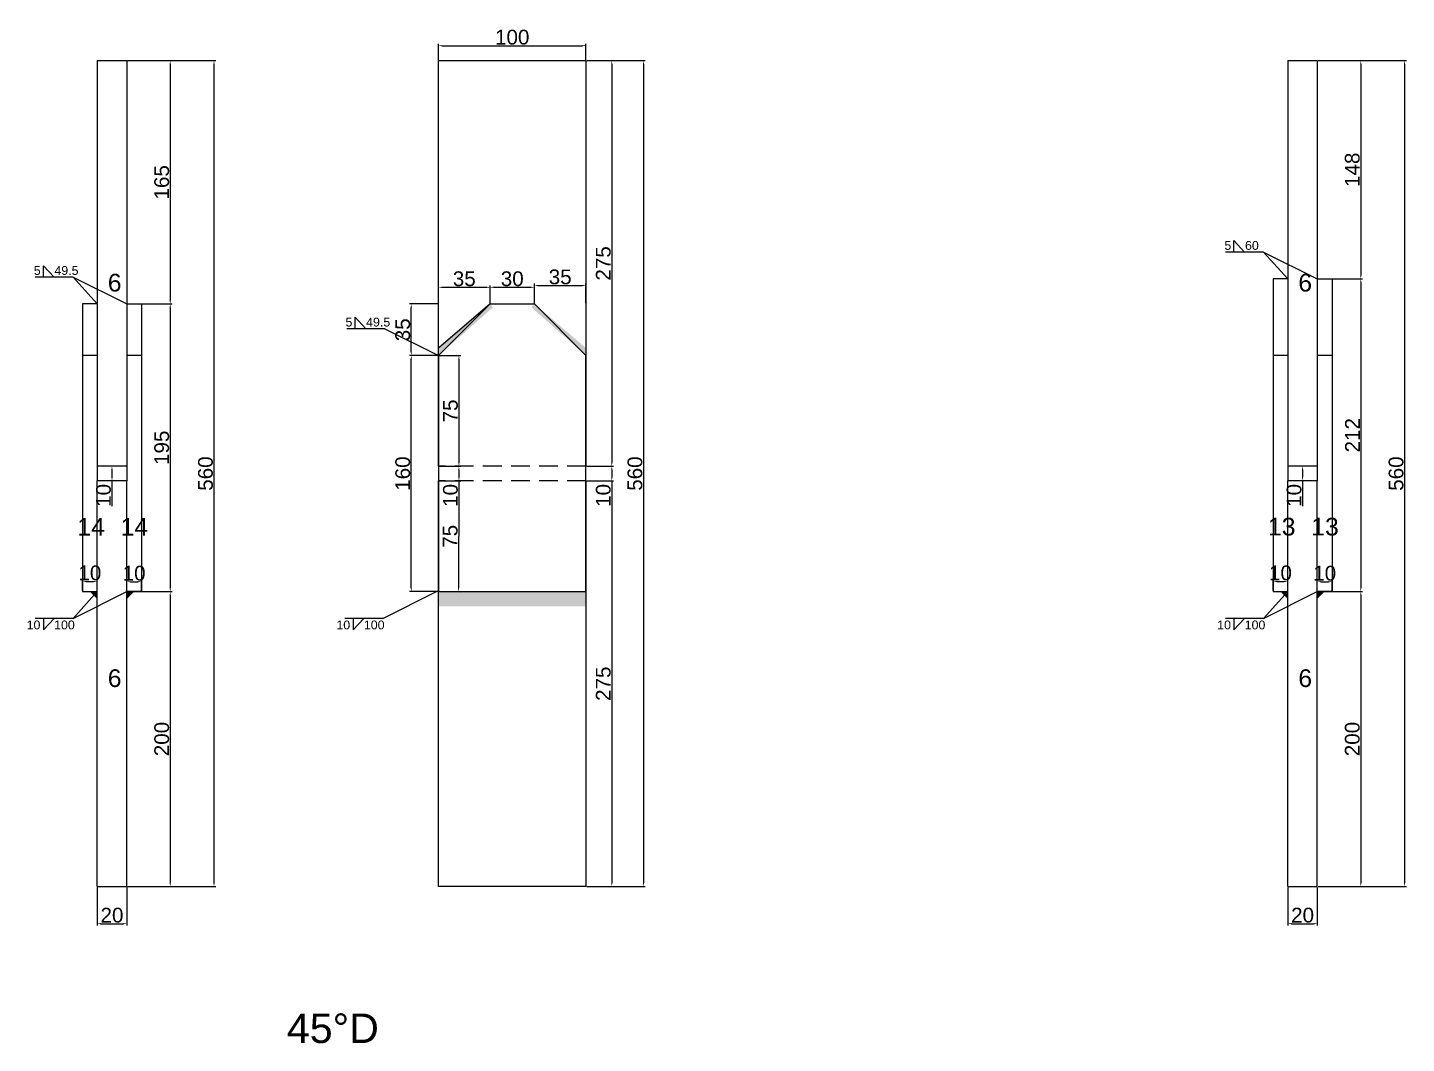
# Model space of a CAD drawing. Header units: millimetres. Extents: x 1455 to 24185, y -7041 to 4772.
# Drawn here: x 5250 to 6184, y 1265 to 1954 of the extents above; entities that cross this region are included whole.
import ezdxf

# ---------------------------------------------------------------- set-up
doc = ezdxf.new("R2010")
doc.units = ezdxf.units.MM
doc.linetypes.add('DASHED', pattern=[19.05, 12.7, -6.35])
for name, color, linetype in [('尺寸标注', 6, 'Continuous'), ('标号', 4, 'Continuous'), ('焊缝', 250, 'Continuous')]:
    doc.layers.add(name, color=color, linetype=linetype)
doc.styles.get("Standard").update_dxf_attribs({"font": 'arial.ttf'})
doc.dimstyles.new('ISO-25-JHF', dxfattribs={"dimtxt": 10, "dimasz": 2.5, "dimexe": 1.25, "dimexo": 0.625, "dimtad": 1, "dimtxsty": 'Standard', "dimcen": 2.5, "dimadec": 0, "dimazin": 0, "dimtfac": 1, "dimtmove": 0, "dimatfit": 3, "dimfxl": 1, "dimarcsym": 0})

# ---------------------------------------------------------------- blocks, each defined once
blk = doc.blocks.new('*D111')
at = {"layer": 'Defpoints', "color": 0, "transparency": 16777216}
for p in [(5628.32, 1941.79), (5528.32, 1931.65), (5628.32, 1931.65)]:
    blk.add_point(p, dxfattribs=at)
at = {"layer": '尺寸标注', "color": 0, "lineweight": -2, "transparency": 16777216}
for p, q in [((5528.32, 1932.27), (5528.32, 1943.04)), ((5530.82, 1941.79), (5625.82, 1941.79)), ((5628.32, 1932.27), (5628.32, 1943.04))]:
    blk.add_line(p, q, dxfattribs=at)
at = {"layer": '尺寸标注', "color": 0, "transparency": 16777216}
for points in [[(5530.82, 1942.2), (5530.82, 1941.37), (5528.32, 1941.79)], [(5625.82, 1942.2), (5625.82, 1941.37), (5628.32, 1941.79)]]:
    blk.add_solid(points, dxfattribs=at)
at = {"layer": '尺寸标注', "color": 0, "transparency": 16777216, "insert": (5578.32, 1947.52), "char_height": 10, "attachment_point": 5}
blk.add_mtext('100', dxfattribs=at)
blk = doc.blocks.new('*D112')
at = {"layer": 'Defpoints', "color": 0, "transparency": 16777216}
for p in [(5628.32, 1931.65), (5628.32, 1656.65), (5645.8, 1656.65)]:
    blk.add_point(p, dxfattribs=at)
at = {"layer": '尺寸标注', "color": 0, "lineweight": -2, "transparency": 16777216}
for p, q in [((5628.95, 1931.65), (5647.05, 1931.65)), ((5645.8, 1929.15), (5645.8, 1659.15)), ((5628.95, 1656.65), (5647.05, 1656.65))]:
    blk.add_line(p, q, dxfattribs=at)
at = {"layer": '尺寸标注', "color": 0, "transparency": 16777216}
for points in [[(5645.38, 1929.15), (5646.22, 1929.15), (5645.8, 1931.65)], [(5645.38, 1659.15), (5646.22, 1659.15), (5645.8, 1656.65)]]:
    blk.add_solid(points, dxfattribs=at)
at = {"layer": '尺寸标注', "color": 0, "transparency": 16777216, "insert": (5640.07, 1794.15), "char_height": 10, "attachment_point": 5, "rotation": 90}
blk.add_mtext('275', dxfattribs=at)
blk = doc.blocks.new('*D113')
at = {"layer": 'Defpoints', "color": 0, "transparency": 16777216}
for p in [(5509.88, 1731.65), (5528.32, 1731.65), (5528.32, 1571.65)]:
    blk.add_point(p, dxfattribs=at)
at = {"layer": '尺寸标注', "color": 0, "lineweight": -2, "transparency": 16777216}
for p, q in [((5527.7, 1731.65), (5508.63, 1731.65)), ((5509.88, 1574.15), (5509.88, 1729.15)), ((5527.7, 1571.65), (5508.63, 1571.65))]:
    blk.add_line(p, q, dxfattribs=at)
at = {"layer": '尺寸标注', "color": 0, "transparency": 16777216}
for points in [[(5509.46, 1729.15), (5510.3, 1729.15), (5509.88, 1731.65)], [(5509.46, 1574.15), (5510.3, 1574.15), (5509.88, 1571.65)]]:
    blk.add_solid(points, dxfattribs=at)
at = {"layer": '尺寸标注', "color": 0, "transparency": 16777216, "insert": (5504.15, 1651.65), "char_height": 10, "attachment_point": 5, "rotation": 90}
blk.add_mtext('160', dxfattribs=at)
blk = doc.blocks.new('*D31')
at = {"layer": 'Defpoints', "color": 0, "transparency": 16777216}
for p in [(5509.88, 1766.65), (5528.32, 1766.65), (5528.32, 1731.65)]:
    blk.add_point(p, dxfattribs=at)
at = {"layer": '尺寸标注', "color": 0, "lineweight": -2, "transparency": 16777216}
for p, q in [((5527.7, 1766.65), (5508.63, 1766.65)), ((5509.88, 1734.15), (5509.88, 1764.15)), ((5527.7, 1731.65), (5508.63, 1731.65))]:
    blk.add_line(p, q, dxfattribs=at)
at = {"layer": '尺寸标注', "color": 0, "transparency": 16777216}
for points in [[(5509.46, 1764.15), (5510.3, 1764.15), (5509.88, 1766.65)], [(5509.46, 1734.15), (5510.3, 1734.15), (5509.88, 1731.65)]]:
    blk.add_solid(points, dxfattribs=at)
at = {"layer": '尺寸标注', "color": 0, "transparency": 16777216, "insert": (5504.15, 1749.15), "char_height": 10, "attachment_point": 5, "rotation": 90}
blk.add_mtext('35', dxfattribs=at)
blk = doc.blocks.new('*D114')
at = {"layer": 'Defpoints', "color": 0, "transparency": 16777216}
for p in [(5563.32, 1777.97), (5528.32, 1766.65), (5563.32, 1766.65)]:
    blk.add_point(p, dxfattribs=at)
at = {"layer": '尺寸标注', "color": 0, "lineweight": -2, "transparency": 16777216}
for p, q in [((5528.32, 1767.27), (5528.32, 1779.22)), ((5530.82, 1777.97), (5560.82, 1777.97)), ((5563.32, 1767.27), (5563.32, 1779.22))]:
    blk.add_line(p, q, dxfattribs=at)
at = {"layer": '尺寸标注', "color": 0, "transparency": 16777216}
for points in [[(5530.82, 1778.39), (5530.82, 1777.55), (5528.32, 1777.97)], [(5560.82, 1778.39), (5560.82, 1777.55), (5563.32, 1777.97)]]:
    blk.add_solid(points, dxfattribs=at)
at = {"layer": '尺寸标注', "color": 0, "transparency": 16777216, "insert": (5545.82, 1783.7), "char_height": 10, "attachment_point": 5}
blk.add_mtext('35', dxfattribs=at)
blk = doc.blocks.new('*D115')
at = {"layer": 'Defpoints', "color": 0, "transparency": 16777216}
for p in [(5593.32, 1777.97), (5563.32, 1766.65), (5593.32, 1766.65)]:
    blk.add_point(p, dxfattribs=at)
at = {"layer": '尺寸标注', "color": 0, "lineweight": -2, "transparency": 16777216}
for p, q in [((5563.32, 1767.27), (5563.32, 1779.22)), ((5565.82, 1777.97), (5590.82, 1777.97)), ((5593.32, 1767.27), (5593.32, 1779.22))]:
    blk.add_line(p, q, dxfattribs=at)
at = {"layer": '尺寸标注', "color": 0, "transparency": 16777216}
for points in [[(5565.82, 1778.39), (5565.82, 1777.55), (5563.32, 1777.97)], [(5590.82, 1778.39), (5590.82, 1777.55), (5593.32, 1777.97)]]:
    blk.add_solid(points, dxfattribs=at)
at = {"layer": '尺寸标注', "color": 0, "transparency": 16777216, "insert": (5578.32, 1783.7), "char_height": 10, "attachment_point": 5}
blk.add_mtext('30', dxfattribs=at)
blk = doc.blocks.new('*D32')
at = {"layer": 'Defpoints', "color": 0, "transparency": 16777216}
for p in [(5628.32, 1779.22), (5593.32, 1766.65), (5628.32, 1766.65)]:
    blk.add_point(p, dxfattribs=at)
at = {"layer": '尺寸标注', "color": 0, "lineweight": -2, "transparency": 16777216}
for p, q in [((5593.32, 1767.27), (5593.32, 1780.47)), ((5595.82, 1779.22), (5625.82, 1779.22)), ((5628.32, 1767.27), (5628.32, 1780.47))]:
    blk.add_line(p, q, dxfattribs=at)
at = {"layer": '尺寸标注', "color": 0, "transparency": 16777216}
for points in [[(5595.82, 1779.64), (5595.82, 1778.8), (5593.32, 1779.22)], [(5625.82, 1779.64), (5625.82, 1778.8), (5628.32, 1779.22)]]:
    blk.add_solid(points, dxfattribs=at)
at = {"layer": '尺寸标注', "color": 0, "transparency": 16777216, "insert": (5610.82, 1784.95), "char_height": 10, "attachment_point": 5}
blk.add_mtext('35', dxfattribs=at)
blk = doc.blocks.new('*D116')
at = {"layer": 'Defpoints', "color": 0, "transparency": 16777216}
for p in [(5628.32, 1656.65), (5628.32, 1646.65), (5645.8, 1646.65)]:
    blk.add_point(p, dxfattribs=at)
at = {"layer": '尺寸标注', "color": 0, "lineweight": -2, "transparency": 16777216}
for p, q in [((5628.95, 1656.65), (5647.05, 1656.65)), ((5645.8, 1654.15), (5645.8, 1649.15)), ((5628.95, 1646.65), (5647.05, 1646.65)), ((5645.8, 1646.65), (5645.8, 1629.55))]:
    blk.add_line(p, q, dxfattribs=at)
at = {"layer": '尺寸标注', "color": 0, "transparency": 16777216}
for points in [[(5645.38, 1654.15), (5646.22, 1654.15), (5645.8, 1656.65)], [(5645.38, 1649.15), (5646.22, 1649.15), (5645.8, 1646.65)]]:
    blk.add_solid(points, dxfattribs=at)
at = {"layer": '尺寸标注', "color": 0, "transparency": 16777216, "insert": (5640.07, 1636.85), "char_height": 10, "attachment_point": 5, "rotation": 90}
blk.add_mtext('10', dxfattribs=at)
blk = doc.blocks.new('*D117')
at = {"layer": 'Defpoints', "color": 0, "transparency": 16777216}
for p in [(5628.32, 1646.65), (5628.32, 1371.65), (5645.8, 1371.65)]:
    blk.add_point(p, dxfattribs=at)
at = {"layer": '尺寸标注', "color": 0, "lineweight": -2, "transparency": 16777216}
for p, q in [((5628.95, 1646.65), (5647.05, 1646.65)), ((5645.8, 1644.15), (5645.8, 1374.15)), ((5628.95, 1371.65), (5647.05, 1371.65))]:
    blk.add_line(p, q, dxfattribs=at)
at = {"layer": '尺寸标注', "color": 0, "transparency": 16777216}
for points in [[(5645.38, 1644.15), (5646.22, 1644.15), (5645.8, 1646.65)], [(5645.38, 1374.15), (5646.22, 1374.15), (5645.8, 1371.65)]]:
    blk.add_solid(points, dxfattribs=at)
at = {"layer": '尺寸标注', "color": 0, "transparency": 16777216, "insert": (5640.07, 1509.15), "char_height": 10, "attachment_point": 5, "rotation": 90}
blk.add_mtext('275', dxfattribs=at)
blk = doc.blocks.new('*D33')
at = {"layer": 'Defpoints', "color": 0, "transparency": 16777216}
for p in [(5628.32, 1931.65), (5628.32, 1371.65), (5667.25, 1371.65)]:
    blk.add_point(p, dxfattribs=at)
at = {"layer": '尺寸标注', "color": 0, "lineweight": -2, "transparency": 16777216}
for p, q in [((5628.95, 1931.65), (5668.5, 1931.65)), ((5667.25, 1929.15), (5667.25, 1374.15)), ((5628.95, 1371.65), (5668.5, 1371.65))]:
    blk.add_line(p, q, dxfattribs=at)
at = {"layer": '尺寸标注', "color": 0, "transparency": 16777216}
for points in [[(5666.83, 1929.15), (5667.67, 1929.15), (5667.25, 1931.65)], [(5666.83, 1374.15), (5667.67, 1374.15), (5667.25, 1371.65)]]:
    blk.add_solid(points, dxfattribs=at)
at = {"layer": '尺寸标注', "color": 0, "transparency": 16777216, "insert": (5661.52, 1651.65), "char_height": 10, "attachment_point": 5, "rotation": 90}
blk.add_mtext('560', dxfattribs=at)
blk = doc.blocks.new('*D118')
at = {"layer": 'Defpoints', "color": 0, "transparency": 16777216}
for p in [(5297.05, 1371.65), (5317.05, 1371.65), (5317.05, 1346.45)]:
    blk.add_point(p, dxfattribs=at)
at = {"layer": '尺寸标注', "color": 0, "lineweight": -2, "transparency": 16777216}
for p, q in [((5297.05, 1371.02), (5297.05, 1345.2)), ((5317.05, 1371.02), (5317.05, 1345.2)), ((5299.55, 1346.45), (5314.55, 1346.45))]:
    blk.add_line(p, q, dxfattribs=at)
at = {"layer": '尺寸标注', "color": 0, "transparency": 16777216}
for points in [[(5299.55, 1346.87), (5299.55, 1346.03), (5297.05, 1346.45)], [(5314.55, 1346.87), (5314.55, 1346.03), (5317.05, 1346.45)]]:
    blk.add_solid(points, dxfattribs=at)
at = {"layer": '尺寸标注', "color": 0, "transparency": 16777216, "insert": (5307.05, 1352.18), "char_height": 10, "attachment_point": 5}
blk.add_mtext('20', dxfattribs=at)
blk = doc.blocks.new('*D119')
at = {"layer": 'Defpoints', "color": 0, "transparency": 16777216}
for p in [(5287.05, 1571.65), (5297.05, 1578.53), (5297.05, 1571.65)]:
    blk.add_point(p, dxfattribs=at)
at = {"layer": '尺寸标注', "color": 0, "lineweight": -2, "transparency": 16777216}
for p, q in [((5287.05, 1572.27), (5287.05, 1579.78)), ((5297.05, 1572.27), (5297.05, 1579.78)), ((5289.55, 1578.53), (5294.55, 1578.53))]:
    blk.add_line(p, q, dxfattribs=at)
at = {"layer": '尺寸标注', "color": 0, "transparency": 16777216}
for points in [[(5289.55, 1578.95), (5289.55, 1578.11), (5287.05, 1578.53)], [(5294.55, 1578.95), (5294.55, 1578.11), (5297.05, 1578.53)]]:
    blk.add_solid(points, dxfattribs=at)
at = {"layer": '尺寸标注', "color": 0, "transparency": 16777216, "insert": (5292.05, 1584.26), "char_height": 10, "attachment_point": 5}
blk.add_mtext('10', dxfattribs=at)
blk = doc.blocks.new('*D120')
at = {"layer": 'Defpoints', "color": 0, "transparency": 16777216}
for p in [(5317.05, 1571.65), (5327.05, 1578.32), (5327.05, 1571.65)]:
    blk.add_point(p, dxfattribs=at)
at = {"layer": '尺寸标注', "color": 0, "lineweight": -2, "transparency": 16777216}
for p, q in [((5317.05, 1572.27), (5317.05, 1579.57)), ((5327.05, 1572.27), (5327.05, 1579.57)), ((5319.55, 1578.32), (5324.55, 1578.32))]:
    blk.add_line(p, q, dxfattribs=at)
at = {"layer": '尺寸标注', "color": 0, "transparency": 16777216}
for points in [[(5319.55, 1578.73), (5319.55, 1577.9), (5317.05, 1578.32)], [(5324.55, 1578.73), (5324.55, 1577.9), (5327.05, 1578.32)]]:
    blk.add_solid(points, dxfattribs=at)
at = {"layer": '尺寸标注', "color": 0, "transparency": 16777216, "insert": (5322.05, 1584.05), "char_height": 10, "attachment_point": 5}
blk.add_mtext('10', dxfattribs=at)
blk = doc.blocks.new('*D87')
at = {"layer": 'Defpoints', "color": 0, "transparency": 16777216}
for p in [(5317.05, 1931.65), (5317.05, 1766.65), (5346.52, 1766.65)]:
    blk.add_point(p, dxfattribs=at)
at = {"layer": '尺寸标注', "color": 0, "lineweight": -2, "transparency": 16777216}
for p, q in [((5317.68, 1931.65), (5347.77, 1931.65)), ((5346.52, 1929.15), (5346.52, 1769.15)), ((5317.68, 1766.65), (5347.77, 1766.65))]:
    blk.add_line(p, q, dxfattribs=at)
at = {"layer": '尺寸标注', "color": 0, "transparency": 16777216}
for points in [[(5346.1, 1929.15), (5346.94, 1929.15), (5346.52, 1931.65)], [(5346.1, 1769.15), (5346.94, 1769.15), (5346.52, 1766.65)]]:
    blk.add_solid(points, dxfattribs=at)
at = {"layer": '尺寸标注', "color": 0, "transparency": 16777216, "insert": (5340.79, 1849.15), "char_height": 10, "attachment_point": 5, "rotation": 90}
blk.add_mtext('165', dxfattribs=at)
blk = doc.blocks.new('*D88')
at = {"layer": 'Defpoints', "color": 0, "transparency": 16777216}
for p in [(5327.05, 1766.65), (5327.05, 1571.65), (5346.52, 1571.65)]:
    blk.add_point(p, dxfattribs=at)
at = {"layer": '尺寸标注', "color": 0, "lineweight": -2, "transparency": 16777216}
for p, q in [((5327.68, 1766.65), (5347.77, 1766.65)), ((5346.52, 1764.15), (5346.52, 1574.15)), ((5327.68, 1571.65), (5347.77, 1571.65))]:
    blk.add_line(p, q, dxfattribs=at)
at = {"layer": '尺寸标注', "color": 0, "transparency": 16777216}
for points in [[(5346.1, 1764.15), (5346.94, 1764.15), (5346.52, 1766.65)], [(5346.1, 1574.15), (5346.94, 1574.15), (5346.52, 1571.65)]]:
    blk.add_solid(points, dxfattribs=at)
at = {"layer": '尺寸标注', "color": 0, "transparency": 16777216, "insert": (5340.79, 1669.15), "char_height": 10, "attachment_point": 5, "rotation": 90}
blk.add_mtext('195', dxfattribs=at)
blk = doc.blocks.new('*D89')
at = {"layer": 'Defpoints', "color": 0, "transparency": 16777216}
for p in [(5317.05, 1571.65), (5317.05, 1371.65), (5346.52, 1371.65)]:
    blk.add_point(p, dxfattribs=at)
at = {"layer": '尺寸标注', "color": 0, "lineweight": -2, "transparency": 16777216}
for p, q in [((5317.68, 1571.65), (5347.77, 1571.65)), ((5346.52, 1569.15), (5346.52, 1374.15)), ((5317.68, 1371.65), (5347.77, 1371.65))]:
    blk.add_line(p, q, dxfattribs=at)
at = {"layer": '尺寸标注', "color": 0, "transparency": 16777216}
for points in [[(5346.1, 1569.15), (5346.94, 1569.15), (5346.52, 1571.65)], [(5346.1, 1374.15), (5346.94, 1374.15), (5346.52, 1371.65)]]:
    blk.add_solid(points, dxfattribs=at)
at = {"layer": '尺寸标注', "color": 0, "transparency": 16777216, "insert": (5340.79, 1471.65), "char_height": 10, "attachment_point": 5, "rotation": 90}
blk.add_mtext('200', dxfattribs=at)
blk = doc.blocks.new('*D23')
at = {"layer": 'Defpoints', "color": 0, "transparency": 16777216}
for p in [(5317.68, 1931.65), (5317.68, 1371.65), (5376.19, 1371.65)]:
    blk.add_point(p, dxfattribs=at)
at = {"layer": '尺寸标注', "color": 0, "lineweight": -2, "transparency": 16777216}
for p, q in [((5318.3, 1931.65), (5377.44, 1931.65)), ((5376.19, 1929.15), (5376.19, 1374.15)), ((5318.3, 1371.65), (5377.44, 1371.65))]:
    blk.add_line(p, q, dxfattribs=at)
at = {"layer": '尺寸标注', "color": 0, "transparency": 16777216}
for points in [[(5375.77, 1929.15), (5376.61, 1929.15), (5376.19, 1931.65)], [(5375.77, 1374.15), (5376.61, 1374.15), (5376.19, 1371.65)]]:
    blk.add_solid(points, dxfattribs=at)
at = {"layer": '尺寸标注', "color": 0, "transparency": 16777216, "insert": (5370.46, 1651.65), "char_height": 10, "attachment_point": 5, "rotation": 90}
blk.add_mtext('560', dxfattribs=at)
blk = doc.blocks.new('*D90')
at = {"layer": 'Defpoints', "color": 0, "transparency": 16777216}
for p in [(5317.05, 1656.65), (5307.05, 1646.65), (5317.05, 1646.65)]:
    blk.add_point(p, dxfattribs=at)
at = {"layer": '尺寸标注', "color": 0, "lineweight": -2, "transparency": 16777216}
for p, q in [((5316.43, 1656.65), (5305.8, 1656.65)), ((5307.05, 1654.15), (5307.05, 1649.15)), ((5316.43, 1646.65), (5305.8, 1646.65)), ((5307.05, 1646.65), (5307.05, 1629.55))]:
    blk.add_line(p, q, dxfattribs=at)
at = {"layer": '尺寸标注', "color": 0, "transparency": 16777216}
for points in [[(5306.64, 1654.15), (5307.47, 1654.15), (5307.05, 1656.65)], [(5306.64, 1649.15), (5307.47, 1649.15), (5307.05, 1646.65)]]:
    blk.add_solid(points, dxfattribs=at)
at = {"layer": '尺寸标注', "color": 0, "transparency": 16777216, "insert": (5301.32, 1636.85), "char_height": 10, "attachment_point": 5, "rotation": 90}
blk.add_mtext('10', dxfattribs=at)
blk = doc.blocks.new('*D91')
at = {"layer": 'Defpoints', "color": 0, "transparency": 16777216}
for p in [(5528.32, 1731.65), (5528.32, 1656.65), (5542.21, 1656.65)]:
    blk.add_point(p, dxfattribs=at)
at = {"layer": '尺寸标注', "color": 0, "lineweight": -2, "transparency": 16777216}
for p, q in [((5528.95, 1731.65), (5543.46, 1731.65)), ((5542.21, 1729.15), (5542.21, 1659.15)), ((5528.95, 1656.65), (5543.46, 1656.65))]:
    blk.add_line(p, q, dxfattribs=at)
at = {"layer": '尺寸标注', "color": 0, "transparency": 16777216}
for points in [[(5541.79, 1729.15), (5542.63, 1729.15), (5542.21, 1731.65)], [(5541.79, 1659.15), (5542.63, 1659.15), (5542.21, 1656.65)]]:
    blk.add_solid(points, dxfattribs=at)
at = {"layer": '尺寸标注', "color": 0, "transparency": 16777216, "insert": (5536.5, 1694.15), "char_height": 10, "attachment_point": 5, "rotation": 90}
blk.add_mtext('75', dxfattribs=at)
blk = doc.blocks.new('*D92')
at = {"layer": 'Defpoints', "color": 0, "transparency": 16777216}
for p in [(5528.32, 1656.65), (5528.32, 1646.65), (5542.21, 1646.65)]:
    blk.add_point(p, dxfattribs=at)
at = {"layer": '尺寸标注', "color": 0, "lineweight": -2, "transparency": 16777216}
for p, q in [((5528.95, 1656.65), (5543.46, 1656.65)), ((5542.21, 1654.15), (5542.21, 1649.15)), ((5528.95, 1646.65), (5543.46, 1646.65)), ((5542.21, 1646.65), (5542.21, 1629.55))]:
    blk.add_line(p, q, dxfattribs=at)
at = {"layer": '尺寸标注', "color": 0, "transparency": 16777216}
for points in [[(5541.79, 1654.15), (5542.63, 1654.15), (5542.21, 1656.65)], [(5541.79, 1649.15), (5542.63, 1649.15), (5542.21, 1646.65)]]:
    blk.add_solid(points, dxfattribs=at)
at = {"layer": '尺寸标注', "color": 0, "transparency": 16777216, "insert": (5536.48, 1636.85), "char_height": 10, "attachment_point": 5, "rotation": 90}
blk.add_mtext('10', dxfattribs=at)
blk = doc.blocks.new('*D24')
at = {"layer": 'Defpoints', "color": 0, "transparency": 16777216}
for p in [(5528.32, 1646.65), (5527.96, 1571.65), (5541.85, 1571.58)]:
    blk.add_point(p, dxfattribs=at)
at = {"layer": '尺寸标注', "color": 0, "lineweight": -2, "transparency": 16777216}
for p, q in [((5528.95, 1646.65), (5543.46, 1646.57)), ((5542.2, 1644.08), (5541.86, 1574.08)), ((5528.58, 1571.65), (5543.1, 1571.57))]:
    blk.add_line(p, q, dxfattribs=at)
at = {"layer": '尺寸标注', "color": 0, "transparency": 16777216}
for points in [[(5541.78, 1644.08), (5542.62, 1644.08), (5542.21, 1646.58)], [(5541.44, 1574.08), (5542.27, 1574.08), (5541.85, 1571.58)]]:
    blk.add_solid(points, dxfattribs=at)
at = {"layer": '尺寸标注', "color": 0, "transparency": 16777216, "insert": (5536.32, 1609.11), "char_height": 10, "attachment_point": 5, "rotation": 89.72111}
blk.add_mtext('75', dxfattribs=at)
blk = doc.blocks.new('*D97')
at = {"layer": 'Defpoints', "color": 0, "transparency": 16777216}
for p in [(6103.99, 1371.65), (6123.99, 1371.65), (6123.99, 1346.45)]:
    blk.add_point(p, dxfattribs=at)
at = {"layer": '尺寸标注', "color": 0, "lineweight": -2, "transparency": 16777216}
for p, q in [((6103.99, 1371.02), (6103.99, 1345.2)), ((6123.99, 1371.02), (6123.99, 1345.2)), ((6106.49, 1346.45), (6121.49, 1346.45))]:
    blk.add_line(p, q, dxfattribs=at)
at = {"layer": '尺寸标注', "color": 0, "transparency": 16777216}
for points in [[(6106.49, 1346.87), (6106.49, 1346.03), (6103.99, 1346.45)], [(6121.49, 1346.87), (6121.49, 1346.03), (6123.99, 1346.45)]]:
    blk.add_solid(points, dxfattribs=at)
at = {"layer": '尺寸标注', "color": 0, "transparency": 16777216, "insert": (6113.99, 1352.18), "char_height": 10, "attachment_point": 5}
blk.add_mtext('20', dxfattribs=at)
blk = doc.blocks.new('*D98')
at = {"layer": 'Defpoints', "color": 0, "transparency": 16777216}
for p in [(6093.99, 1571.65), (6103.99, 1578.53), (6103.99, 1571.65)]:
    blk.add_point(p, dxfattribs=at)
at = {"layer": '尺寸标注', "color": 0, "lineweight": -2, "transparency": 16777216}
for p, q in [((6093.99, 1572.27), (6093.99, 1579.78)), ((6103.99, 1572.27), (6103.99, 1579.78)), ((6096.49, 1578.53), (6101.49, 1578.53))]:
    blk.add_line(p, q, dxfattribs=at)
at = {"layer": '尺寸标注', "color": 0, "transparency": 16777216}
for points in [[(6096.49, 1578.95), (6096.49, 1578.11), (6093.99, 1578.53)], [(6101.49, 1578.95), (6101.49, 1578.11), (6103.99, 1578.53)]]:
    blk.add_solid(points, dxfattribs=at)
at = {"layer": '尺寸标注', "color": 0, "transparency": 16777216, "insert": (6098.99, 1584.26), "char_height": 10, "attachment_point": 5}
blk.add_mtext('10', dxfattribs=at)
blk = doc.blocks.new('*D99')
at = {"layer": 'Defpoints', "color": 0, "transparency": 16777216}
for p in [(6123.99, 1571.65), (6133.99, 1578.32), (6133.99, 1571.65)]:
    blk.add_point(p, dxfattribs=at)
at = {"layer": '尺寸标注', "color": 0, "lineweight": -2, "transparency": 16777216}
for p, q in [((6123.99, 1572.27), (6123.99, 1579.57)), ((6133.99, 1572.27), (6133.99, 1579.57)), ((6126.49, 1578.32), (6131.49, 1578.32))]:
    blk.add_line(p, q, dxfattribs=at)
at = {"layer": '尺寸标注', "color": 0, "transparency": 16777216}
for points in [[(6126.49, 1578.73), (6126.49, 1577.9), (6123.99, 1578.32)], [(6131.49, 1578.73), (6131.49, 1577.9), (6133.99, 1578.32)]]:
    blk.add_solid(points, dxfattribs=at)
at = {"layer": '尺寸标注', "color": 0, "transparency": 16777216, "insert": (6128.99, 1584.05), "char_height": 10, "attachment_point": 5}
blk.add_mtext('10', dxfattribs=at)
blk = doc.blocks.new('*D100')
at = {"layer": 'Defpoints', "color": 0, "transparency": 16777216}
for p in [(6123.99, 1931.65), (6123.99, 1783.65), (6153.45, 1783.65)]:
    blk.add_point(p, dxfattribs=at)
at = {"layer": '尺寸标注', "color": 0, "lineweight": -2, "transparency": 16777216}
for p, q in [((6124.61, 1931.65), (6154.7, 1931.65)), ((6153.45, 1929.15), (6153.45, 1786.15)), ((6124.61, 1783.65), (6154.7, 1783.65))]:
    blk.add_line(p, q, dxfattribs=at)
at = {"layer": '尺寸标注', "color": 0, "transparency": 16777216}
for points in [[(6153.04, 1929.15), (6153.87, 1929.15), (6153.45, 1931.65)], [(6153.04, 1786.15), (6153.87, 1786.15), (6153.45, 1783.65)]]:
    blk.add_solid(points, dxfattribs=at)
at = {"layer": '尺寸标注', "color": 0, "transparency": 16777216, "insert": (6147.72, 1857.65), "char_height": 10, "attachment_point": 5, "rotation": 90}
blk.add_mtext('148', dxfattribs=at)
blk = doc.blocks.new('*D101')
at = {"layer": 'Defpoints', "color": 0, "transparency": 16777216}
for p in [(6133.99, 1783.65), (6133.99, 1571.65), (6153.45, 1571.65)]:
    blk.add_point(p, dxfattribs=at)
at = {"layer": '尺寸标注', "color": 0, "lineweight": -2, "transparency": 16777216}
for p, q in [((6134.61, 1783.65), (6154.7, 1783.65)), ((6153.45, 1781.15), (6153.45, 1574.15)), ((6134.61, 1571.65), (6154.7, 1571.65))]:
    blk.add_line(p, q, dxfattribs=at)
at = {"layer": '尺寸标注', "color": 0, "transparency": 16777216}
for points in [[(6153.04, 1781.15), (6153.87, 1781.15), (6153.45, 1783.65)], [(6153.04, 1574.15), (6153.87, 1574.15), (6153.45, 1571.65)]]:
    blk.add_solid(points, dxfattribs=at)
at = {"layer": '尺寸标注', "color": 0, "transparency": 16777216, "insert": (6147.81, 1677.65), "char_height": 10, "attachment_point": 5, "rotation": 90}
blk.add_mtext('212', dxfattribs=at)
blk = doc.blocks.new('*D102')
at = {"layer": 'Defpoints', "color": 0, "transparency": 16777216}
for p in [(6123.99, 1571.65), (6123.99, 1371.65), (6153.45, 1371.65)]:
    blk.add_point(p, dxfattribs=at)
at = {"layer": '尺寸标注', "color": 0, "lineweight": -2, "transparency": 16777216}
for p, q in [((6124.61, 1571.65), (6154.7, 1571.65)), ((6153.45, 1569.15), (6153.45, 1374.15)), ((6124.61, 1371.65), (6154.7, 1371.65))]:
    blk.add_line(p, q, dxfattribs=at)
at = {"layer": '尺寸标注', "color": 0, "transparency": 16777216}
for points in [[(6153.04, 1569.15), (6153.87, 1569.15), (6153.45, 1571.65)], [(6153.04, 1374.15), (6153.87, 1374.15), (6153.45, 1371.65)]]:
    blk.add_solid(points, dxfattribs=at)
at = {"layer": '尺寸标注', "color": 0, "transparency": 16777216, "insert": (6147.72, 1471.65), "char_height": 10, "attachment_point": 5, "rotation": 90}
blk.add_mtext('200', dxfattribs=at)
blk = doc.blocks.new('*D27')
at = {"layer": 'Defpoints', "color": 0, "transparency": 16777216}
for p in [(6124.61, 1931.65), (6124.61, 1371.65), (6183.13, 1371.65)]:
    blk.add_point(p, dxfattribs=at)
at = {"layer": '尺寸标注', "color": 0, "lineweight": -2, "transparency": 16777216}
for p, q in [((6125.24, 1931.65), (6184.38, 1931.65)), ((6183.13, 1929.15), (6183.13, 1374.15)), ((6125.24, 1371.65), (6184.38, 1371.65))]:
    blk.add_line(p, q, dxfattribs=at)
at = {"layer": '尺寸标注', "color": 0, "transparency": 16777216}
for points in [[(6182.71, 1929.15), (6183.54, 1929.15), (6183.13, 1931.65)], [(6182.71, 1374.15), (6183.54, 1374.15), (6183.13, 1371.65)]]:
    blk.add_solid(points, dxfattribs=at)
at = {"layer": '尺寸标注', "color": 0, "transparency": 16777216, "insert": (6177.39, 1651.65), "char_height": 10, "attachment_point": 5, "rotation": 90}
blk.add_mtext('560', dxfattribs=at)
blk = doc.blocks.new('*D160')
at = {"layer": 'Defpoints', "color": 0, "transparency": 16777216}
for p in [(6123.99, 1656.65), (6113.99, 1646.65), (6123.99, 1646.65)]:
    blk.add_point(p, dxfattribs=at)
at = {"layer": '尺寸标注', "color": 0, "lineweight": -2, "transparency": 16777216}
for p, q in [((6123.36, 1656.65), (6112.74, 1656.65)), ((6113.99, 1654.15), (6113.99, 1649.15)), ((6123.36, 1646.65), (6112.74, 1646.65)), ((6113.99, 1646.65), (6113.99, 1629.55))]:
    blk.add_line(p, q, dxfattribs=at)
at = {"layer": '尺寸标注', "color": 0, "transparency": 16777216}
for points in [[(6113.57, 1654.15), (6114.4, 1654.15), (6113.99, 1656.65)], [(6113.57, 1649.15), (6114.4, 1649.15), (6113.99, 1646.65)]]:
    blk.add_solid(points, dxfattribs=at)
at = {"layer": '尺寸标注', "color": 0, "transparency": 16777216, "insert": (6108.26, 1636.85), "char_height": 10, "attachment_point": 5, "rotation": 90}
blk.add_mtext('10', dxfattribs=at)

msp = doc.modelspace()

# ---------------------------------------------------------------- hatches: boundary and pattern name
at = {"layer": '焊缝'}
h = msp.add_hatch(color=250, dxfattribs=at)
h.dxf.hatch_style = 1
h.paths.add_polyline_path([(5528.321, 1736.75), (5528.321, 1731.647), (5565.337, 1764.435), (5563.321, 1766.688)])
h = msp.add_hatch(color=250, dxfattribs=at)
h.dxf.hatch_style = 1
h.paths.add_polyline_path([(5628.321, 1736.75), (5628.321, 1731.647), (5591.304, 1764.435), (5593.321, 1766.688)])
h = msp.add_hatch(color=250, dxfattribs=at)
h.dxf.hatch_style = 1
h.paths.add_polyline_path([(5297.053, 1566.648), (5292.053, 1571.648), (5297.053, 1571.648)])
h = msp.add_hatch(color=250, dxfattribs=at)
h.dxf.hatch_style = 1
h.paths.add_polyline_path([(5317.053, 1566.648), (5322.053, 1571.648), (5317.053, 1571.648)])
h = msp.add_hatch(color=250, dxfattribs=at)
h.dxf.hatch_style = 1
h.paths.add_polyline_path([(5528.321, 1561.648), (5528.321, 1571.648), (5628.321, 1571.648), (5628.319, 1561.648)])
h = msp.add_hatch(color=250, dxfattribs=at)
h.dxf.hatch_style = 1
h.paths.add_polyline_path([(6103.987, 1566.648), (6098.987, 1571.648), (6103.987, 1571.648)])
h = msp.add_hatch(color=250, dxfattribs=at)
h.dxf.hatch_style = 1
h.paths.add_polyline_path([(6123.987, 1566.648), (6128.987, 1571.648), (6123.987, 1571.648)])

# ---------------------------------------------------------------- linework, layer by layer
for p, q in [((5297.053, 1931.648), (5317.053, 1931.648)), ((5297.053, 1931.648), (5297.053, 1656.648)), ((5317.053, 1931.648), (5317.053, 1656.648)), ((5528.321, 1931.648), (5628.321, 1931.648)), ((5528.321, 1656.648), (5528.321, 1931.648)), ((5628.321, 1931.648), (5628.321, 1656.648)), ((6103.987, 1931.648), (6123.987, 1931.648)), ((6103.987, 1931.648), (6103.987, 1656.648)), ((6123.987, 1931.648), (6123.987, 1656.648)), ((6103.987, 1783.648), (6093.987, 1783.648)), ((6093.987, 1783.648), (6093.987, 1571.648)), ((6123.987, 1783.648), (6133.987, 1783.648)), ((6133.987, 1783.648), (6133.987, 1571.648)), ((5297.053, 1766.648), (5287.053, 1766.648)), ((5287.053, 1766.648), (5287.053, 1571.648)), ((5317.053, 1766.648), (5327.053, 1766.648)), ((5327.053, 1766.648), (5327.053, 1571.648)), ((5563.321, 1766.648), (5528.321, 1731.648)), ((5563.321, 1766.648), (5593.321, 1766.648)), ((5593.321, 1766.648), (5628.321, 1731.648)), ((5297.053, 1731.648), (5287.053, 1731.648)), ((5327.053, 1731.648), (5317.053, 1731.648)), ((5528.321, 1731.648), (5528.321, 1571.648)), ((5628.321, 1571.648), (5628.321, 1731.648)), ((6103.987, 1731.648), (6093.987, 1731.648)), ((6133.987, 1731.648), (6123.987, 1731.648)), ((5317.053, 1656.648), (5297.053, 1656.648)), ((5297.053, 1656.648), (5297.053, 1646.648)), ((5317.053, 1656.648), (5317.053, 1646.648)), ((6123.987, 1656.648), (6103.987, 1656.648)), ((6103.987, 1656.648), (6103.987, 1646.648)), ((6123.987, 1656.648), (6123.987, 1646.648)), ((5317.053, 1646.648), (5297.053, 1646.648)), ((5297.053, 1371.648), (5297.053, 1646.648)), ((5317.053, 1371.648), (5317.053, 1646.648)), ((5528.321, 1371.648), (5528.321, 1646.648)), ((5628.321, 1646.648), (5628.321, 1371.648)), ((6123.987, 1646.648), (6103.987, 1646.648)), ((6103.987, 1371.648), (6103.987, 1646.648)), ((6123.987, 1371.648), (6123.987, 1646.648)), ((5287.053, 1571.648), (5297.053, 1571.648)), ((5327.053, 1571.648), (5317.053, 1571.648)), ((5528.321, 1571.648), (5628.321, 1571.648)), ((6093.987, 1571.648), (6103.987, 1571.648)), ((6133.987, 1571.648), (6123.987, 1571.648)), ((5297.053, 1371.648), (5317.053, 1371.648)), ((5628.321, 1371.648), (5528.321, 1371.648)), ((6103.987, 1371.648), (6123.987, 1371.648))]:
    msp.add_line(p, q)
at = {"linetype": 'DASHED'}
for p, q in [((5628.321, 1656.648), (5528.321, 1656.648)), ((5628.321, 1646.648), (5528.321, 1646.648))]:
    msp.add_line(p, q, dxfattribs=at)
at = {"layer": '尺寸标注'}
for p, q in [((6067.482, 1801.838), (6067.482, 1809.603)), ((6067.482, 1809.603), (6074.714, 1801.838)), ((6087.596, 1801.838), (6061.833, 1801.838)), ((6103.987, 1783.648), (6087.596, 1801.838)), ((6087.596, 1801.838), (6123.987, 1783.648)), ((5260.549, 1784.838), (5260.549, 1792.603)), ((5260.549, 1792.603), (5267.78, 1784.838)), ((5280.662, 1784.838), (5254.899, 1784.838)), ((5297.053, 1766.648), (5280.662, 1784.838)), ((5280.662, 1784.838), (5317.053, 1766.648)), ((5471.816, 1749.838), (5471.816, 1757.603)), ((5471.816, 1757.603), (5479.048, 1749.838)), ((5491.929, 1749.838), (5466.166, 1749.838)), ((5491.929, 1749.838), (5528.321, 1731.648)), ((5297.053, 1571.648), (5280.662, 1553.459)), ((5280.662, 1553.459), (5317.053, 1571.648)), ((5490.616, 1553.459), (5527.007, 1571.648)), ((6103.987, 1571.648), (6087.596, 1553.459)), ((6087.596, 1553.459), (6123.987, 1571.648)), ((5280.662, 1553.459), (5254.899, 1553.459)), ((5260.549, 1553.459), (5260.549, 1545.694)), ((5260.549, 1545.694), (5267.78, 1553.459)), ((5490.616, 1553.459), (5464.853, 1553.459)), ((5470.502, 1553.459), (5470.502, 1545.694)), ((5470.502, 1545.694), (5477.734, 1553.459)), ((6087.596, 1553.459), (6061.833, 1553.459)), ((6067.482, 1553.459), (6067.482, 1545.694)), ((6067.482, 1545.694), (6074.714, 1553.459))]:
    msp.add_line(p, q, dxfattribs=at)
at = {"layer": '焊缝'}
for p, q in [((5563.321, 1766.688), (5528.316, 1736.75)), ((5528.321, 1571.648), (5628.321, 1571.648))]:
    msp.add_line(p, q, dxfattribs=at)

# ---------------------------------------------------------------- texts
at = {"insert": (5425.529, 1285.542), "char_height": 20, "attachment_point": 1}
msp.add_mtext_dynamic_manual_height_columns('45°D ', width=70.10425, gutter_width=12.5, heights=[0], dxfattribs=at)
at = {"layer": '尺寸标注', "char_height": 6}
for s, insert, attachment_point in [('5    60', (6061.013, 1809.355), 1), ('5    49.5', (5254.079, 1792.355), 1), ('5    49.5', (5465.346, 1757.355), 1), ('\\pt0;10    100', (5249.207, 1545.942), 7), ('\\pt0;10    100', (5459.161, 1545.942), 7), ('\\pt0;10    100', (6056.141, 1545.942), 7)]:
    msp.add_mtext_dynamic_manual_height_columns(s, width=68.30832, gutter_width=12.5, heights=[0], dxfattribs=dict(at, insert=insert, attachment_point=attachment_point))
at = {"layer": '标号', "char_height": 12, "attachment_point": 7}
for s, insert in [('6 ', (5304.189, 1774.938)), ('6 ', (6111.123, 1774.938)), ('14 ', (5283.631, 1609.509)), ('14 ', (5312.931, 1609.509)), ('13 ', (6090.565, 1609.509)), ('13 ', (6119.865, 1609.509)), ('6 ', (5304.189, 1506.764)), ('6 ', (6111.123, 1506.764))]:
    msp.add_mtext_dynamic_manual_height_columns(s, width=70.10425, gutter_width=12.5, heights=[0], dxfattribs=dict(at, insert=insert))

# ---------------------------------------------------------------- dimensions: what is measured, and where the dimension line sits
at = {"layer": '尺寸标注'}
for p1, p2, distance, picture, middle in [((5528.321, 1931.648), (5628.321, 1931.648), 10.138, '*D111', (5578.321, 1947.517)), ((5317.053, 1931.648), (5317.053, 1766.648), 29.467, '*D87', (5340.789, 1849.148)), ((5628.321, 1931.648), (5628.321, 1656.648), 17.478, '*D112', (5640.068, 1794.148)), ((5628.321, 1931.648), (5628.321, 1371.648), 38.931, '*D33', (5661.52, 1651.648)), ((6123.987, 1931.648), (6123.987, 1783.648), 29.467, '*D100', (6147.723, 1857.648)), ((5528.321, 1766.648), (5563.321, 1766.648), 11.32, '*D114', (5545.821, 1783.702)), ((5563.321, 1766.648), (5593.321, 1766.648), 11.32, '*D115', (5578.321, 1783.702)), ((5593.321, 1766.648), (5628.321, 1766.648), 12.57, '*D32', (5610.821, 1784.952)), ((6133.987, 1783.648), (6133.987, 1571.648), 19.467, '*D101', (6147.808, 1677.648)), ((5327.053, 1766.648), (5327.053, 1571.648), 19.467, '*D88', (5340.789, 1669.148)), ((5528.321, 1731.648), (5528.321, 1766.648), 18.44, '*D31', (5504.146, 1749.148)), ((5528.321, 1571.648), (5528.321, 1731.648), 18.44, '*D113', (5504.15, 1651.648)), ((5528.321, 1731.648), (5528.321, 1656.648), 13.891, '*D91', (5536.501, 1694.148)), ((5317.053, 1656.648), (5317.053, 1646.648), -10, '*D90', (5301.322, 1636.849)), ((5528.321, 1656.648), (5528.321, 1646.648), 13.891, '*D92', (5536.481, 1636.849)), ((5628.321, 1656.648), (5628.321, 1646.648), 17.478, '*D116', (5640.068, 1636.849)), ((6123.987, 1656.648), (6123.987, 1646.648), -10, '*D160', (6108.256, 1636.849)), ((5528.321, 1646.648), (5527.955, 1571.648), 13.891, '*D24', (5536.318, 1609.109)), ((5628.321, 1646.648), (5628.321, 1371.648), 17.478, '*D117', (5640.068, 1509.148)), ((5317.053, 1571.648), (5317.053, 1371.648), 29.467, '*D89', (5340.789, 1471.648)), ((6123.987, 1571.648), (6123.987, 1371.648), 29.467, '*D102', (6147.723, 1471.648))]:
    dim = msp.add_aligned_dim(p1=p1, p2=p2, distance=distance, dimstyle='ISO-25-JHF', dxfattribs=at)
    dim.commit()
    dim.dimension.update_dxf_attribs({"geometry": picture, "text_midpoint": middle})
for base, p1, p2, angle, picture, middle in [((5376.191, 1371.648), (5317.678, 1931.648), (5317.678, 1371.648), 270, '*D23', (5376.191, 1651.648)), ((6183.125, 1371.648), (6124.612, 1931.648), (6124.612, 1371.648), 270, '*D27', (6183.125, 1651.648)), ((5297.053, 1578.531), (5287.053, 1571.648), (5297.053, 1571.648), 0, '*D119', (5292.053, 1578.531)), ((5327.053, 1578.317), (5317.053, 1571.648), (5327.053, 1571.648), 0, '*D120', (5322.053, 1578.317)), ((6103.987, 1578.531), (6093.987, 1571.648), (6103.987, 1571.648), 0, '*D98', (6098.987, 1578.531)), ((6133.987, 1578.317), (6123.987, 1571.648), (6133.987, 1571.648), 0, '*D99', (6128.987, 1578.317)), ((5317.053, 1346.45), (5297.053, 1371.648), (5317.053, 1371.648), 0, '*D118', (5307.053, 1346.45)), ((6123.987, 1346.45), (6103.987, 1371.648), (6123.987, 1371.648), 0, '*D97', (6113.987, 1346.45))]:
    dim = msp.add_linear_dim(base=base, p1=p1, p2=p2, angle=angle, dimstyle='ISO-25-JHF', dxfattribs=at)
    dim.commit()
    dim.dimension.update_dxf_attribs({"geometry": picture, "text_midpoint": middle, "dimtype": 161})

doc.saveas('drawing.dxf')
